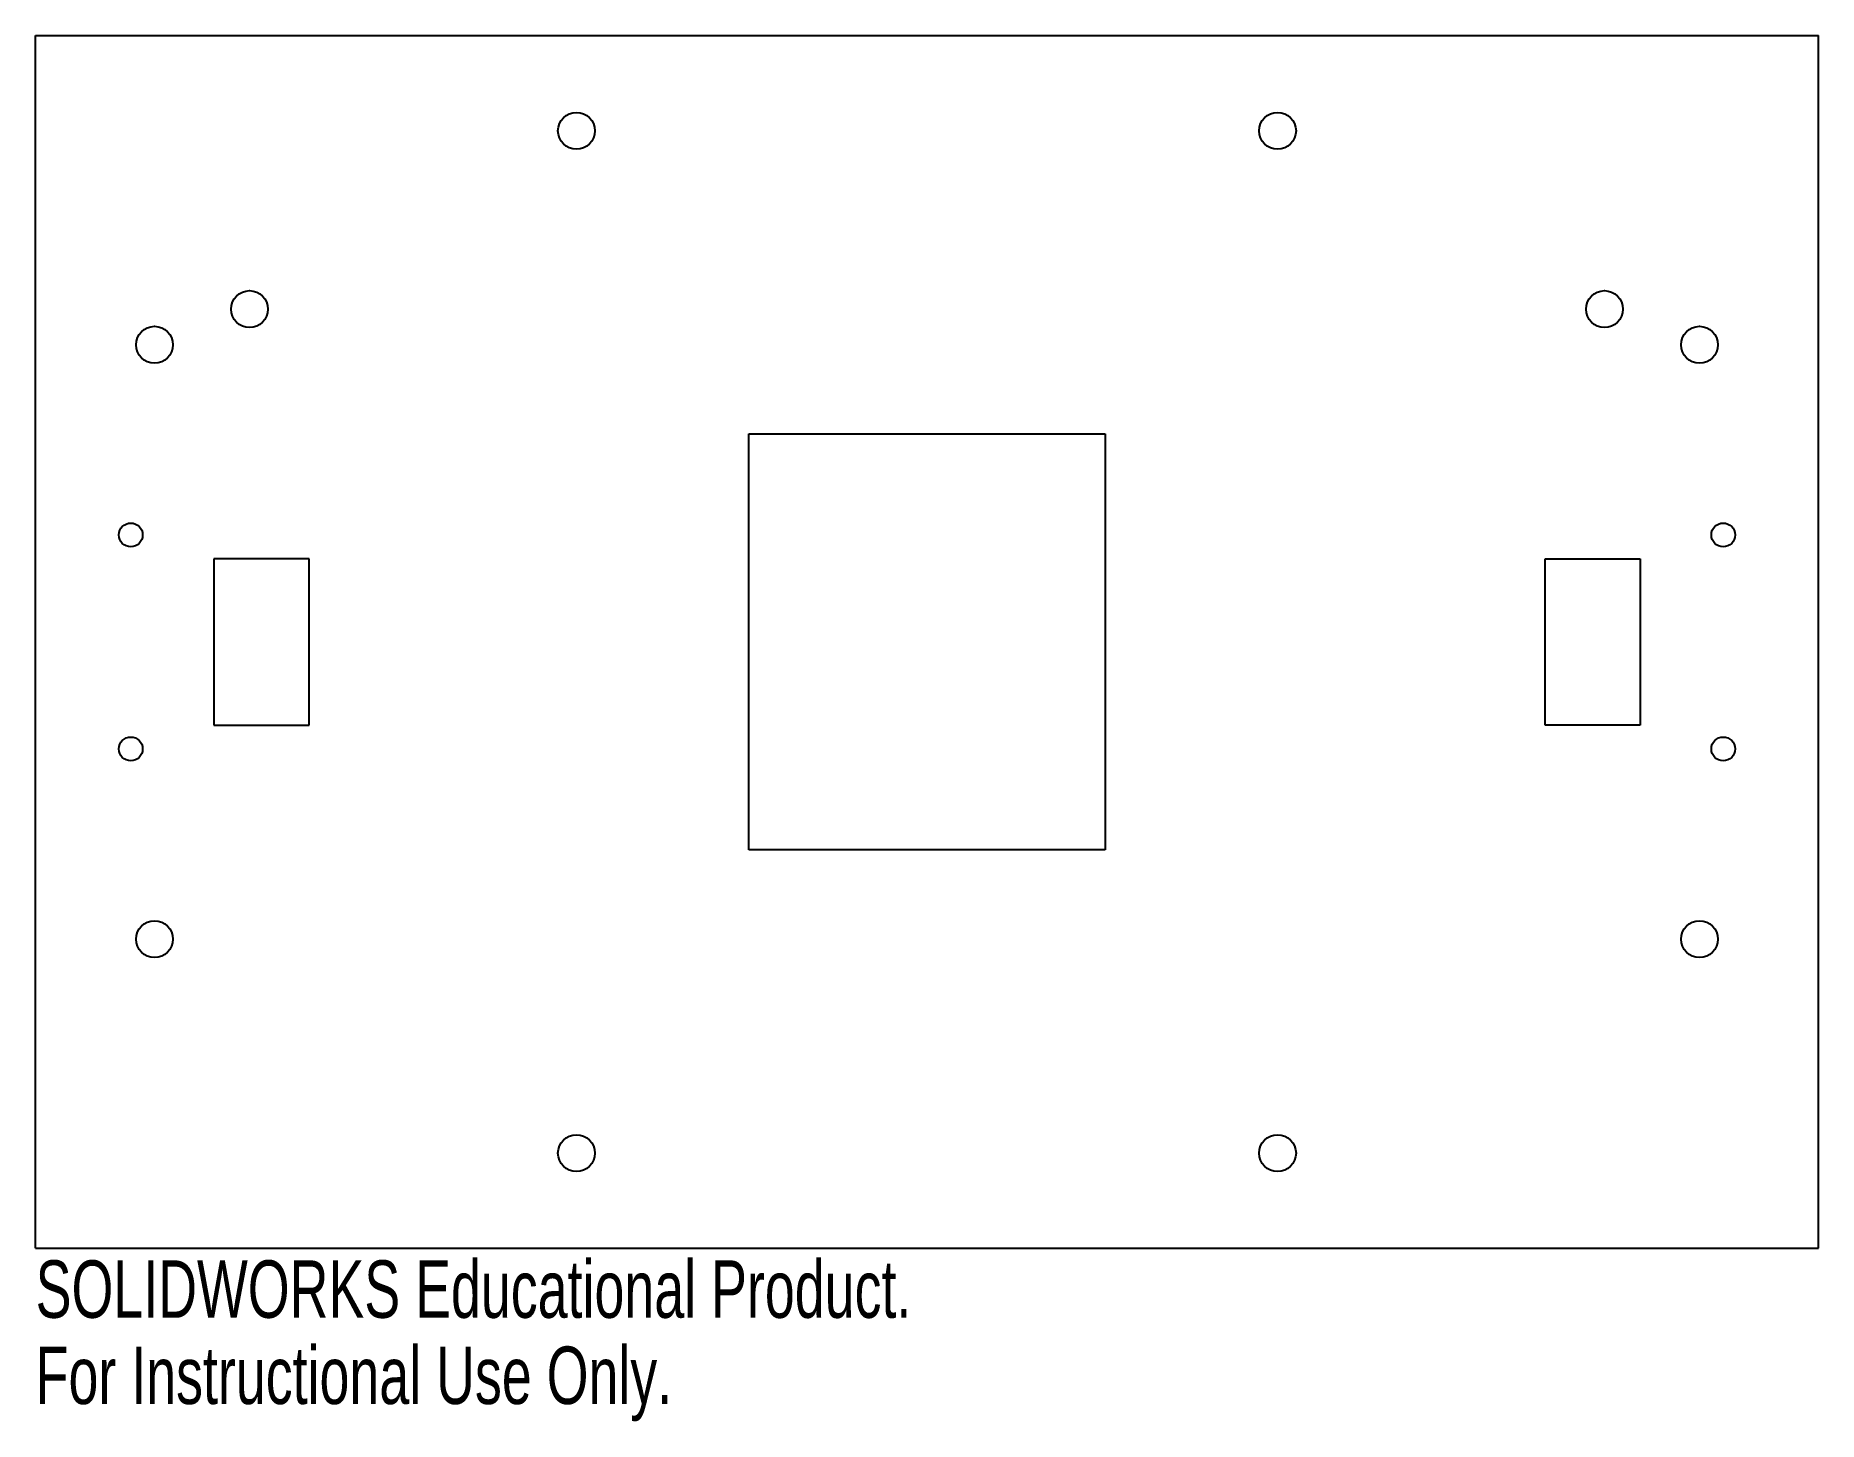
# Model space of a CAD drawing. Header units: millimetres. Extents: x -75 to 75, y -66 to 51.
import ezdxf

# ---------------------------------------------------------------- set-up
doc = ezdxf.new("R2010")
doc.units = ezdxf.units.MM
doc.styles.add('SLDTEXTSTYLE0', font='TXT', dxfattribs={"width": 0.7})

msp = doc.modelspace()

# ---------------------------------------------------------------- linework, layer by layer
at = {"color": 7, "linetype": 'Continuous', "lineweight": 25}
for p, q in [((-75, 51), (75, 51)), ((-75, -51), (-75, 51)), ((75, -51), (75, 51)), ((-15, -17.5), (-15, 17.5)), ((-15, 17.5), (15, 17.5)), ((15, 17.5), (15, -17.5)), ((-60, 7), (-60, -7)), ((-52, 7), (-60, 7)), ((-52, -7), (-52, 7)), ((52, -7), (52, 7)), ((52, 7), (60, 7)), ((60, 7), (60, -7)), ((-60, -7), (-52, -7)), ((60, -7), (52, -7)), ((15, -17.5), (-15, -17.5)), ((-75, -51), (75, -51))]:
    msp.add_line(p, q, dxfattribs=at)
for centre, radius in [((-29.5, 43), 1.55), ((29.5, 43), 1.55), ((-57, 28), 1.55), ((57, 28), 1.55), ((-65, 25), 1.55), ((65, 25), 1.55), ((-67, 9), 1), ((67, 9), 1), ((-67, -9), 1), ((67, -9), 1), ((-65, -25), 1.55), ((65, -25), 1.55), ((-29.5, -43), 1.55), ((29.5, -43), 1.55)]:
    msp.add_circle(centre, radius, dxfattribs=at)

# ---------------------------------------------------------------- texts
at = {"color": 7, "linetype": 'Continuous', "char_height": 4.8336, "attachment_point": 1, "style": 'SLDTEXTSTYLE0'}
for s, insert in [('SOLIDWORKS Educational Product.', (-75, -52.02)), ('For Instructional Use Only.', (-75, -59.27))]:
    msp.add_mtext(s, dxfattribs=dict(at, insert=insert))

doc.saveas('drawing.dxf')
